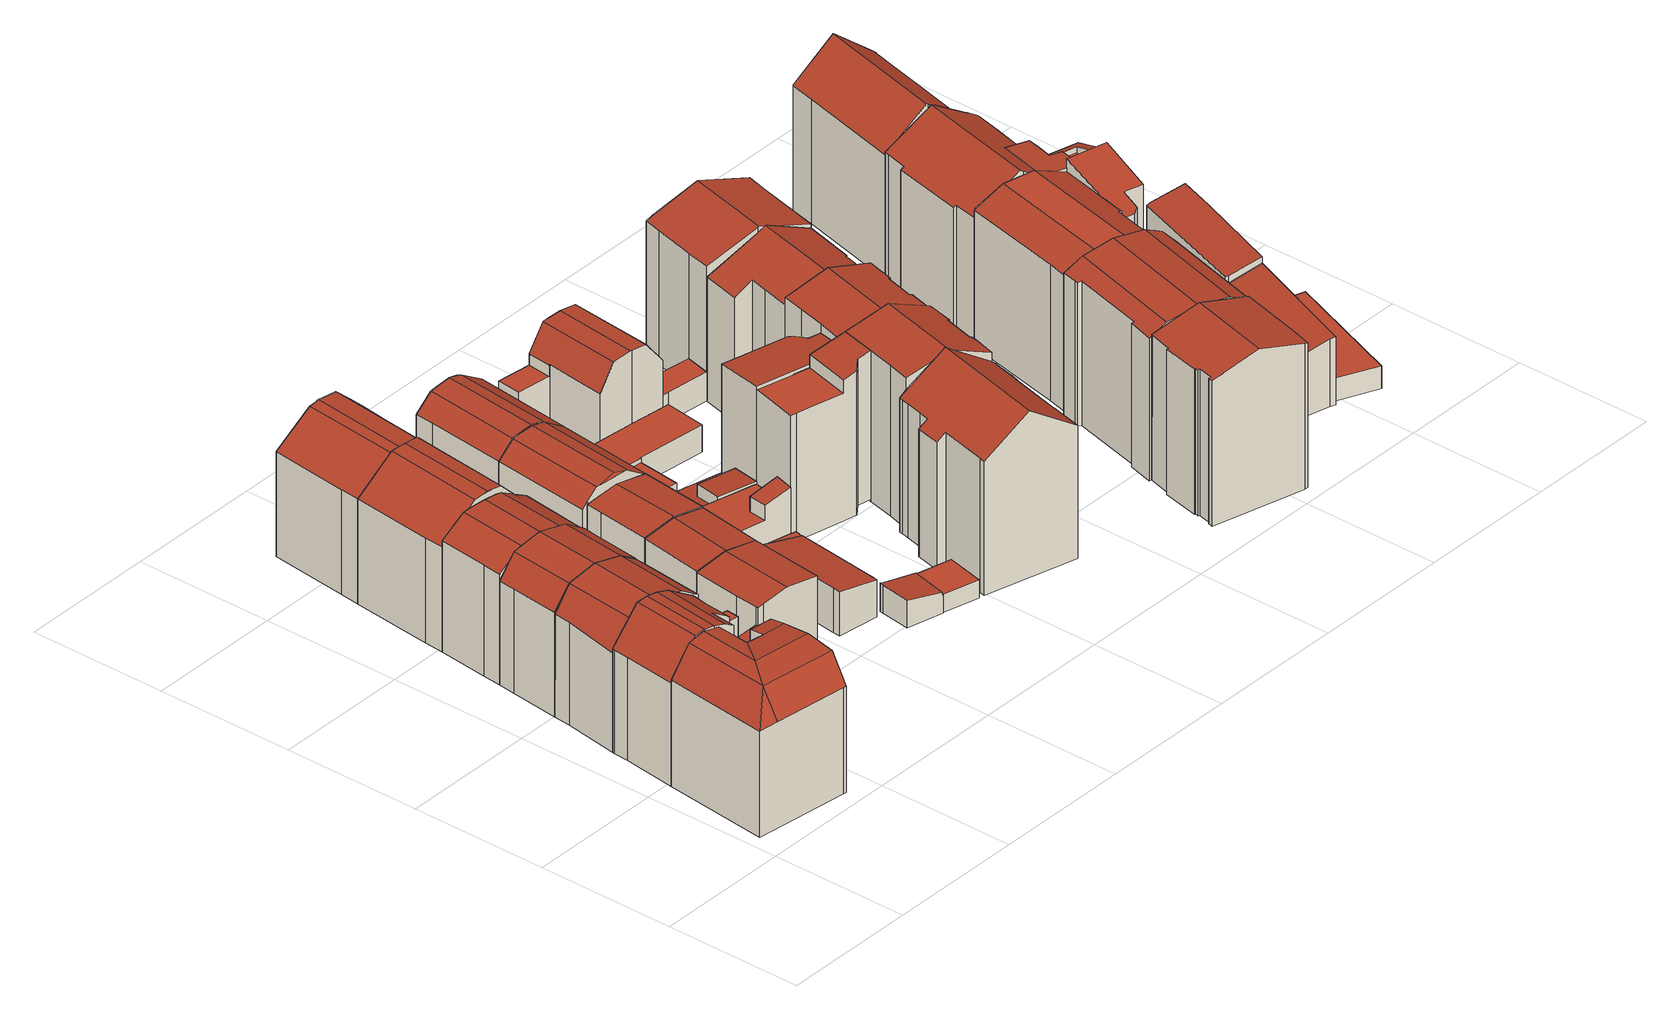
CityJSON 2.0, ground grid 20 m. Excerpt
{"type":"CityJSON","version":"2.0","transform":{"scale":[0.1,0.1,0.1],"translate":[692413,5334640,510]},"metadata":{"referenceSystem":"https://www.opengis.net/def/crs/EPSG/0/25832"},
"CityObjects":{
"building1":{"type":"Building","attributes":{"Gemeindeschluessel":"09162000","HoeheDach":"531.510","HoeheGrund":"511.631","Methode":"2000","NiedrigsteTraufeDesGebaeudes":"526.950","Geometrietyp2DReferenz":"3000","function":"31001_9998","roofType":"3100","measuredHeight":19.88,"storeysAboveGround":4},"geometry":[{"type":"MultiSurface","lod":"2","boundaries":[[[0,1,2,3,4]],[[5,6,7]],[[8,9,10,4]],[[11,12,13,14]],[[15,16,2,1]],[[17,13,12,18,6]],[[19,5,20,21,22,23]],[[24,19,8,25]],[[10,26,0,4]],[[8,3,2,16,25]],[[8,19,23,9]],[[27,28,21,20,29]],[[15,14,13,17,24,25,16]],[[15,1,0,26,30,28,27,31,11,14]],[[7,32,33,29,20,5]],[[30,26,10,9,23,22]],[[11,31,33,32,18,12]],[[24,17,6,5,19]],[[30,22,21,28]],[[7,6,18,32]],[[3,8,4]],[[27,29,33,31]]],"semantics":{"surfaces":[{"type":"WallSurface"},{"type":"RoofSurface"},{"type":"GroundSurface"}],"values":[0,0,1,0,0,1,1,1,0,1,1,0,0,2,1,0,0,1,0,0,1,0]}}]},
"building2":{"type":"Building","attributes":{"Gemeindeschluessel":"09162000","HoeheDach":"531.722","HoeheGrund":"511.606","Methode":"2000","NiedrigsteTraufeDesGebaeudes":"526.567","Geometrietyp2DReferenz":"3000","function":"31001_1000","roofType":"2100","measuredHeight":20.12,"storeysAboveGround":4},"geometry":[{"type":"MultiSurface","lod":"2","boundaries":[[[34,35,36,37]],[[28,27,38,39,40]],[[41,42,43,44]],[[45,46,47,48]],[[26,30,49,50,51]],[[52,53,54,55]],[[56,48,47,37,36,57]],[[45,44,43,35,34,46]],[[58,59,60,61]],[[50,62,54,53,63,51]],[[38,60,59,57,36,35,43,42,64,65,66,39]],[[67,65,64,68]],[[67,55,54,62,69,70,66,65]],[[56,57,59,58]],[[40,70,69,71]],[[30,28,40,71,49]],[[56,58,61,27,28,30,26,72,52,55,67,68,41,44,45,48]],[[61,60,38,27]],[[47,46,34,37]],[[26,51,63,72]],[[68,64,42,41]],[[72,63,53,52]],[[49,71,69,62,50]],[[39,66,70,40]]],"semantics":{"surfaces":[{"type":"WallSurface"},{"type":"RoofSurface"},{"type":"GroundSurface"}],"values":[0,0,0,0,0,0,0,0,0,1,1,0,0,0,1,0,2,0,1,0,0,0,1,1]}}]},
"building3":{"type":"Building","attributes":{"Gemeindeschluessel":"09162000","HoeheDach":"530.660","HoeheGrund":"511.544","Methode":"2000","NiedrigsteTraufeDesGebaeudes":"525.935","Geometrietyp2DReferenz":"3000","function":"31001_1000","roofType":"3100","measuredHeight":19.12,"storeysAboveGround":4},"geometry":[{"type":"MultiSurface","lod":"2","boundaries":[[[73,74,75,76]],[[77,78,79,80,81,82,83]],[[84,85,86,87,88,89,90]],[[91,92,86,85]],[[77,91,85,84,73,76,78]],[[81,88,87,82]],[[76,75,79,78]],[[77,83,92,91]],[[79,75,74,90,89,80]],[[80,89,88,81]],[[84,90,74,73]],[[82,87,86,92,83]]],"semantics":{"surfaces":[{"type":"WallSurface"},{"type":"GroundSurface"},{"type":"RoofSurface"}],"values":[0,0,0,0,1,2,0,0,2,2,0,2]}}]},
"building4":{"type":"Building","attributes":{"Gemeindeschluessel":"09162000","HoeheDach":"514.720","HoeheGrund":"511.696","Methode":"2000","NiedrigsteTraufeDesGebaeudes":"514.720","Geometrietyp2DReferenz":"3000","function":"31001_2000","roofType":"1000","measuredHeight":3.02,"storeysAboveGround":1},"geometry":[{"type":"MultiSurface","lod":"2","boundaries":[[[93,94,95,96,97]],[[95,98,99,96]],[[100,99,98,101,102]],[[94,101,98,95]],[[96,99,100,97]],[[93,102,101,94]],[[97,100,102,93]]],"semantics":{"surfaces":[{"type":"GroundSurface"},{"type":"WallSurface"},{"type":"RoofSurface"}],"values":[0,1,2,1,1,1,1]}}]},
"building5":{"type":"Building","attributes":{"Gemeindeschluessel":"09162000","HoeheDach":"530.660","HoeheGrund":"511.463","Methode":"2000","NiedrigsteTraufeDesGebaeudes":"526.559","Geometrietyp2DReferenz":"3000","function":"31001_1000","roofType":"3100","measuredHeight":19.2,"storeysAboveGround":4},"geometry":[{"type":"MultiSurface","lod":"2","boundaries":[[[85,103,104,105,106,84]],[[107,108,109,88]],[[110,111,112,108,107]],[[88,109,113,87]],[[87,113,114,115,116]],[[85,116,115,103]],[[105,104,114,113,109,108,112]],[[85,84,110,107,88,87,116]],[[106,111,110,84]],[[105,112,111,106]],[[103,115,114,104]]],"semantics":{"surfaces":[{"type":"GroundSurface"},{"type":"RoofSurface"},{"type":"WallSurface"}],"values":[0,1,1,1,1,2,2,2,2,2,2]}}]},
"building6":{"type":"Building","attributes":{"Gemeindeschluessel":"09162000","HoeheDach":"530.420","HoeheGrund":"511.470","Methode":"2000","NiedrigsteTraufeDesGebaeudes":"527.593","Geometrietyp2DReferenz":"3000","function":"31001_1000","roofType":"3400","measuredHeight":18.95,"storeysAboveGround":4},"geometry":[{"type":"MultiSurface","lod":"2","boundaries":[[[117,118,119,120]],[[121,122,123,124,125,126]],[[126,125,119,118,127]],[[128,129,130,105]],[[131,122,121]],[[123,132,124]],[[133,134,135,136,105,130,137,131,121,126,127,104]],[[138,139,129,128]],[[104,127,118,117]],[[125,124,132,140,139,138,141,142,143,144,120,119]],[[131,137,140,132,123,122]],[[130,129,139,140,137]],[[128,105,136,135,134,133,104,117,120,144,143,142,141,138]]],"semantics":{"surfaces":[{"type":"WallSurface"},{"type":"RoofSurface"},{"type":"GroundSurface"}],"values":[0,1,1,0,1,1,0,0,0,0,1,1,2]}}]},
"building7":{"type":"Building","attributes":{"Gemeindeschluessel":"09162000","HoeheDach":"515.400","HoeheGrund":"511.669","Methode":"2000","NiedrigsteTraufeDesGebaeudes":"514.602","Geometrietyp2DReferenz":"3000","function":"31001_2000","roofType":"2100","measuredHeight":3.73},"geometry":[{"type":"MultiSurface","lod":"2","boundaries":[[[145,146,147,148]],[[148,147,149,150]],[[151,152,153,154]],[[150,149,155,156]],[[154,153,146,145]],[[156,155,152,151]],[[150,156,151,154,145,148]],[[147,146,153,152,155,149]]],"semantics":{"surfaces":[{"type":"WallSurface"},{"type":"GroundSurface"},{"type":"RoofSurface"}],"values":[0,0,0,0,0,0,1,2]}}]},
"building8":{"type":"Building","attributes":{"Gemeindeschluessel":"09162000","HoeheDach":"518.772","HoeheGrund":"511.669","Methode":"1000","NiedrigsteTraufeDesGebaeudes":"517.976","Geometrietyp2DReferenz":"3000","function":"31001_1000","roofType":"1000","measuredHeight":7.1,"storeysAboveGround":2},"geometry":[{"type":"MultiSurface","lod":"2","boundaries":[[[157,158,159,160,161,162,163,164]],[[165,158,157,166]],[[167,148,145,154,168,169,165,166]],[[154,161,160,168]],[[148,163,162,145]],[[167,164,163,148]],[[145,162,161,154]],[[166,157,164,167]],[[168,160,159,169]],[[169,159,158,165]]],"semantics":{"surfaces":[{"type":"RoofSurface"},{"type":"WallSurface"},{"type":"GroundSurface"}],"values":[0,1,2,1,1,1,1,1,1,1]}}]},
"building9":{"type":"Building","attributes":{"Gemeindeschluessel":"09162000","HoeheDach":"531.320","HoeheGrund":"511.500","Methode":"2000","NiedrigsteTraufeDesGebaeudes":"526.681","Geometrietyp2DReferenz":"3000","function":"31001_9998","roofType":"3400","measuredHeight":19.82,"storeysAboveGround":4},"geometry":[{"type":"MultiSurface","lod":"2","boundaries":[[[170,171,172,173,174,175]],[[120,176,177,178]],[[179,180,181,138]],[[181,180,182,172,171]],[[178,177,183,184]],[[185,186,183,177,176]],[[187,188,189,141,138,181,171,170,190,185,176,120]],[[186,191,173,172,182,192,193,194,195,196,184,183]],[[179,138,141,189,188,187,120,178,184,196,195,194,193,192]],[[190,175,174,191,186,185]],[[174,173,191]],[[192,182,180,179]],[[170,175,190]]],"semantics":{"surfaces":[{"type":"RoofSurface"},{"type":"WallSurface"},{"type":"GroundSurface"}],"values":[0,1,1,0,1,0,1,1,2,0,0,1,0]}}]},
"building10":{"type":"Building","attributes":{"Gemeindeschluessel":"09162000","HoeheDach":"515.299","HoeheGrund":"511.673","Methode":"1000","NiedrigsteTraufeDesGebaeudes":"514.616","Geometrietyp2DReferenz":"3000","function":"31001_2000","roofType":"2100","measuredHeight":3.63},"geometry":[{"type":"MultiSurface","lod":"2","boundaries":[[[197,198,199,168]],[[154,151,200,197,168]],[[200,201,198,197]],[[199,198,201,152,153]],[[168,199,153,154]],[[154,153,152,151]],[[151,152,201,200]]],"semantics":{"surfaces":[{"type":"WallSurface"},{"type":"GroundSurface"},{"type":"RoofSurface"}],"values":[0,1,0,2,0,0,0]}}]},
"building11":{"type":"Building","attributes":{"Gemeindeschluessel":"09162000","HoeheDach":"517.192","HoeheGrund":"511.580","Methode":"2000","NiedrigsteTraufeDesGebaeudes":"514.518","Geometrietyp2DReferenz":"3000","function":"31001_2000","roofType":"3100","measuredHeight":5.61},"geometry":[{"type":"MultiSurface","lod":"2","boundaries":[[[202,203,204,205]],[[206,207,208,209,210,211]],[[205,204,212,213]],[[214,208,207,215]],[[211,210,216,212,204,203]],[[217,209,208,214]],[[210,209,217,218,219,216]],[[220,221,202,205,213,219,218,217,214,215]],[[221,220,206,211,203,202]],[[215,207,206,220]],[[213,212,216,219]]],"semantics":{"surfaces":[{"type":"WallSurface"},{"type":"RoofSurface"},{"type":"GroundSurface"}],"values":[0,1,0,0,1,0,0,2,0,0,0]}}]},
"building12":{"type":"Building","attributes":{"Gemeindeschluessel":"09162000","HoeheDach":"530.920","HoeheGrund":"511.540","Methode":"2000","NiedrigsteTraufeDesGebaeudes":"526.707","Geometrietyp2DReferenz":"3000","function":"31001_1000","roofType":"3400","measuredHeight":19.38,"storeysAboveGround":4},"geometry":[{"type":"MultiSurface","lod":"2","boundaries":[[[222,223,224,225,226,227]],[[228,229,192,193,230,196,184,231,226,225,224,232,233,234,235]],[[236,237,238,234,233,232,224,223]],[[239,240,241,242,238,237,243]],[[228,241,240,229]],[[244,236,223,222,245]],[[234,238,242,235]],[[235,242,241,228]],[[229,240,239,192]],[[243,237,236,244]],[[184,183,246,231]],[[245,222,227,246,183]],[[231,246,227,226]],[[196,230,193,192,239,243,244,245,183,184]]],"semantics":{"surfaces":[{"type":"WallSurface"},{"type":"GroundSurface"},{"type":"RoofSurface"}],"values":[0,1,0,2,0,2,0,0,0,2,0,2,0,0]}}]},
"building13":{"type":"Building","attributes":{"Gemeindeschluessel":"09162000","HoeheDach":"522.215","HoeheGrund":"511.681","Methode":"1000","NiedrigsteTraufeDesGebaeudes":"521.391","Geometrietyp2DReferenz":"3000","function":"31001_1000","roofType":"3100","measuredHeight":10.53,"storeysAboveGround":3},"geometry":[{"type":"MultiSurface","lod":"2","boundaries":[[[247,248,249,250]],[[251,250,249,252,253,254,255]],[[256,247,250,251,165]],[[257,252,249,248,258]],[[168,254,253,197]],[[197,253,252,257]],[[165,251,255,169]],[[169,255,254,168]],[[257,258,256,165,169,168,197]],[[258,248,247,256]]],"semantics":{"surfaces":[{"type":"RoofSurface"},{"type":"WallSurface"},{"type":"GroundSurface"}],"values":[0,0,1,1,1,1,1,1,2,1]}}]},
"building14":{"type":"Building","attributes":{"Gemeindeschluessel":"09162000","HoeheDach":"514.784","HoeheGrund":"511.570","Methode":"1000","NiedrigsteTraufeDesGebaeudes":"514.784","Geometrietyp2DReferenz":"3000","function":"31001_2000","roofType":"1000","measuredHeight":3.21},"geometry":[{"type":"MultiSurface","lod":"2","boundaries":[[[259,260,261,262]],[[263,264,265,266]],[[267,268,260,259]],[[269,270,268,267]],[[260,268,270,265,264,271,261]],[[272,271,264,263]],[[262,272,263,266,269,267,259]],[[262,261,271,272]],[[266,265,270,269]]],"semantics":{"surfaces":[{"type":"WallSurface"},{"type":"RoofSurface"},{"type":"GroundSurface"}],"values":[0,0,0,0,1,0,2,0,0]}}]},
"building15":{"type":"Building","attributes":{"Gemeindeschluessel":"09162000","HoeheDach":"522.330","HoeheGrund":"511.660","Methode":"2000","NiedrigsteTraufeDesGebaeudes":"521.432","Geometrietyp2DReferenz":"3000","function":"31001_1000","roofType":"3100","measuredHeight":10.67,"storeysAboveGround":3},"geometry":[{"type":"MultiSurface","lod":"2","boundaries":[[[273,274,248,258]],[[275,276,277,274,273]],[[258,248,278,279,257]],[[278,277,276,279]],[[248,274,277,278]],[[257,279,276,275]],[[275,273,258,257]]],"semantics":{"surfaces":[{"type":"WallSurface"},{"type":"RoofSurface"},{"type":"GroundSurface"}],"values":[0,0,0,1,1,0,2]}}]},
"building16":{"type":"Building","attributes":{"Gemeindeschluessel":"09162000","HoeheDach":"522.350","HoeheGrund":"511.320","Methode":"1000","NiedrigsteTraufeDesGebaeudes":"521.562","Geometrietyp2DReferenz":"3000","function":"31001_1000","roofType":"3100","measuredHeight":11.03,"storeysAboveGround":3},"geometry":[{"type":"MultiSurface","lod":"2","boundaries":[[[280,281,282,283]],[[284,285,286,287]],[[286,285,288,289]],[[287,290,291,280,283,292,284]],[[290,287,286,289,293,291]],[[289,288,282,281,293]],[[288,285,284,292,283,282]],[[291,293,281,280]]],"semantics":{"surfaces":[{"type":"WallSurface"},{"type":"RoofSurface"},{"type":"GroundSurface"}],"values":[0,0,1,2,0,1,0,0]}}]},
"building17":{"type":"Building","attributes":{"Gemeindeschluessel":"09162000","HoeheDach":"518.448","HoeheGrund":"512.030","Methode":"1000","NiedrigsteTraufeDesGebaeudes":"517.333","Geometrietyp2DReferenz":"3000","function":"31001_2000","roofType":"2100","measuredHeight":6.42},"geometry":[{"type":"MultiSurface","lod":"2","boundaries":[[[294,295,296,297]],[[298,299,300,301]],[[302,303,304,305]],[[306,303,302,294,297,299,298]],[[294,302,305,295]],[[297,296,300,299]],[[304,307,301,300,296,295,305]],[[306,307,304,303]],[[306,298,301,307]]],"semantics":{"surfaces":[{"type":"WallSurface"},{"type":"GroundSurface"},{"type":"RoofSurface"}],"values":[0,0,0,1,0,0,2,0,0]}}]},
"building18":{"type":"Building","attributes":{"Gemeindeschluessel":"09162000","HoeheDach":"524.050","HoeheGrund":"510.989","Methode":"2000","NiedrigsteTraufeDesGebaeudes":"521.213","Geometrietyp2DReferenz":"3000","function":"31001_9998","roofType":"3400","measuredHeight":13.06,"storeysAboveGround":3},"geometry":[{"type":"MultiSurface","lod":"2","boundaries":[[[308,309,310,311,312,313,314,315,316,317,318,319]],[[320,321,322]],[[323,324,325,326,327,328,329,330,318,317,316,315,314,313]],[[331,310,309]],[[323,332,333,324]],[[320,334,311,310,331,321]],[[333,332,312,311,334]],[[329,335,336,330]],[[330,336,319,318]],[[322,321,331,309,308,337]],[[328,327,326,325,324,333,334,320,322,337,335,329]],[[313,312,332,323]],[[335,337,308,319,336]]],"semantics":{"surfaces":[{"type":"WallSurface"},{"type":"RoofSurface"},{"type":"GroundSurface"}],"values":[0,1,2,1,0,1,1,0,0,1,0,0,1]}}]},
"building19":{"type":"Building","attributes":{"Gemeindeschluessel":"09162000","HoeheDach":"516.197","HoeheGrund":"512.139","Methode":"2000","NiedrigsteTraufeDesGebaeudes":"514.688","Geometrietyp2DReferenz":"3000","function":"31001_2000","roofType":"1000","measuredHeight":4.06},"geometry":[{"type":"MultiSurface","lod":"2","boundaries":[[[338,339,340,341]],[[342,343,344,345,346,347]],[[348,344,343,340,339,349]],[[341,340,343,342]],[[345,344,348,350]],[[351,352,353,354]],[[355,356,350,348,349,357]],[[357,349,339,338]],[[358,359,360,361]],[[356,360,359,353,352,346,345,350]],[[361,360,356,355]],[[354,353,359,358]],[[347,346,352,351]],[[342,347,351,354,358,361,355,357,338,341]]],"semantics":{"surfaces":[{"type":"WallSurface"},{"type":"RoofSurface"},{"type":"GroundSurface"}],"values":[0,0,1,0,0,0,0,0,0,1,0,0,0,2]}}]},
"building20":{"type":"Building","attributes":{"Gemeindeschluessel":"09162000","HoeheDach":"513.770","HoeheGrund":"512.436","Methode":"2000","NiedrigsteTraufeDesGebaeudes":"513.770","Geometrietyp2DReferenz":"3000","function":"31001_2000","roofType":"1000","measuredHeight":1.33},"geometry":[{"type":"MultiSurface","lod":"2","boundaries":[[[362,363,364,365]],[[366,367,363,362]],[[368,369,367,366]],[[363,367,369,370,364]],[[365,371,368,366,362]],[[365,364,370,371]],[[371,370,369,368]]],"semantics":{"surfaces":[{"type":"WallSurface"},{"type":"RoofSurface"},{"type":"GroundSurface"}],"values":[0,0,0,1,2,0,0]}}]},
"building21":{"type":"Building","attributes":{"Gemeindeschluessel":"09162000","HoeheDach":"520.571","HoeheGrund":"511.911","Methode":"2000","NiedrigsteTraufeDesGebaeudes":"517.180","Geometrietyp2DReferenz":"3000","function":"31001_2000","roofType":"1000","measuredHeight":8.66},"geometry":[{"type":"MultiSurface","lod":"2","boundaries":[[[372,373,374,375]],[[376,377,373,372]],[[378,376,372,375,379,380,381,382,383,384,385]],[[386,387,388,389,390,391,392,393,394,395,396]],[[392,384,383,393]],[[388,387,386,396,380,379,375,374,397]],[[397,374,373,377]],[[390,389,388,397,377,376,378,385,391]],[[385,384,392,391]],[[382,381,380,396,395,394,393,383]]],"semantics":{"surfaces":[{"type":"WallSurface"},{"type":"RoofSurface"},{"type":"GroundSurface"}],"values":[0,0,1,2,0,0,1,0,0,0]}}]},
"building22":{"type":"Building","attributes":{"Gemeindeschluessel":"09162000","HoeheDach":"524.050","HoeheGrund":"510.402","Methode":"2000","NiedrigsteTraufeDesGebaeudes":"521.213","Geometrietyp2DReferenz":"3000","function":"31001_1000","roofType":"3400","measuredHeight":13.65,"storeysAboveGround":3},"geometry":[{"type":"MultiSurface","lod":"2","boundaries":[[[398,399,400,401]],[[402,311,403,400,404,405]],[[403,406,407,408,401,400]],[[409,410,411,412]],[[413,414,399,398,415,416,417,418]],[[404,400,399,414]],[[419,319,420,421]],[[312,411,410,406,403,311]],[[421,420,418,417]],[[407,406,410,409]],[[422,423,424,425,426,312,311,402,427,308,319,419]],[[409,412,426,425,424,423,422,419,421,417,416,415,398,401,408,407]],[[308,413,418,420,319]],[[427,405,404,414,413,308]],[[412,411,312,426]],[[402,405,427]]],"semantics":{"surfaces":[{"type":"WallSurface"},{"type":"RoofSurface"},{"type":"GroundSurface"}],"values":[0,1,0,0,0,1,0,1,0,0,0,2,1,1,0,1]}}]},
"building23":{"type":"Building","attributes":{"Gemeindeschluessel":"09162000","HoeheDach":"517.599","HoeheGrund":"511.721","Methode":"2000","NiedrigsteTraufeDesGebaeudes":"515.115","Geometrietyp2DReferenz":"3000","function":"31001_2000","roofType":"1000","measuredHeight":5.88},"geometry":[{"type":"MultiSurface","lod":"2","boundaries":[[[428,429,430,431,432,433]],[[432,431,434,435]],[[435,434,436,437]],[[438,439,440,433,432,435,437]],[[438,441,442,439]],[[429,441,438,437,436,430]],[[443,440,439,442]],[[428,433,440,443]],[[430,436,434,431]],[[429,428,443,442,441]]],"semantics":{"surfaces":[{"type":"WallSurface"},{"type":"RoofSurface"},{"type":"GroundSurface"}],"values":[0,0,0,1,0,0,0,0,1,2]}}]},
"building24":{"type":"Building","attributes":{"Gemeindeschluessel":"09162000","HoeheDach":"514.810","HoeheGrund":"510.264","Methode":"2000","NiedrigsteTraufeDesGebaeudes":"514.810","Geometrietyp2DReferenz":"3000","function":"31001_2000","roofType":"1000","measuredHeight":4.55},"geometry":[{"type":"MultiSurface","lod":"2","boundaries":[[[444,445,446,447]],[[448,449,450,444,447]],[[449,451,452,450]],[[447,446,453,448]],[[446,445,452,451,453]],[[448,453,451,449]],[[450,452,445,444]]],"semantics":{"surfaces":[{"type":"WallSurface"},{"type":"GroundSurface"},{"type":"RoofSurface"}],"values":[0,1,0,0,2,0,0]}}]},
"building25":{"type":"Building","attributes":{"Gemeindeschluessel":"09162000","HoeheDach":"512.850","HoeheGrund":"511.630","Methode":"2000","NiedrigsteTraufeDesGebaeudes":"512.850","Geometrietyp2DReferenz":"3000","function":"31001_2000","roofType":"1000","measuredHeight":1.22},"geometry":[{"type":"MultiSurface","lod":"2","boundaries":[[[454,455,456,457]],[[455,458,459,456]],[[458,460,461,459]],[[460,462,463,461]],[[462,454,457,463]],[[454,462,460,458,455]],[[456,459,461,463,457]]],"semantics":{"surfaces":[{"type":"WallSurface"},{"type":"RoofSurface"},{"type":"GroundSurface"}],"values":[0,0,0,0,0,1,2]}}]},
"building26":{"type":"Building","attributes":{"Gemeindeschluessel":"09162000","HoeheDach":"534.019","HoeheGrund":"512.450","Methode":"2000","NiedrigsteTraufeDesGebaeudes":"530.930","Geometrietyp2DReferenz":"3000","function":"31001_9998","roofType":"1000","measuredHeight":21.57,"storeysAboveGround":5},"geometry":[{"type":"MultiSurface","lod":"2","boundaries":[[[366,464,465,368]],[[465,466,467,368]],[[468,469,470,471,472,473,474,464,366]],[[475,476,471,470]],[[473,472,477,478]],[[478,477,479,480,481,467,466]],[[482,475,470,469,468,366,368,467,481,480]],[[480,479,483,482]],[[464,474,473,478,466,465]],[[471,476,483,479,477,472]],[[482,483,476,475]]],"semantics":{"surfaces":[{"type":"WallSurface"},{"type":"GroundSurface"},{"type":"RoofSurface"}],"values":[0,0,0,0,0,0,1,0,2,2,0]}}]},
"building27":{"type":"Building","attributes":{"Gemeindeschluessel":"09162000","HoeheDach":"514.429","HoeheGrund":"510.440","Methode":"2000","NiedrigsteTraufeDesGebaeudes":"513.709","Geometrietyp2DReferenz":"3000","function":"31001_2000","roofType":"1000","measuredHeight":3.99},"geometry":[{"type":"MultiSurface","lod":"2","boundaries":[[[484,485,486,487]],[[488,487,486,489,490,491,492]],[[490,489,493,494]],[[495,496,497,498,485,484,499]],[[499,484,487,488]],[[485,498,500,501,502,503,504,493,489,486]],[[505,504,503,506]],[[507,501,500,508]],[[506,503,502,509]],[[494,493,504,505]],[[495,499,488,492]],[[508,497,496,495,492,491,490,494,505,506,509,507]],[[508,500,498,497]],[[509,502,501,507]]],"semantics":{"surfaces":[{"type":"WallSurface"},{"type":"RoofSurface"},{"type":"GroundSurface"}],"values":[0,0,0,0,1,1,0,0,0,0,0,2,0,0]}}]},
"building28":{"type":"Building","attributes":{"Gemeindeschluessel":"09162000","HoeheDach":"536.190","HoeheGrund":"512.108","Methode":"2000","NiedrigsteTraufeDesGebaeudes":"530.593","Geometrietyp2DReferenz":"3000","function":"31001_1000","roofType":"3100","measuredHeight":24.08,"storeysAboveGround":5},"geometry":[{"type":"MultiSurface","lod":"2","boundaries":[[[510,511,512,513,514]],[[515,516,517,518]],[[519,520,521,522]],[[514,513,523,524]],[[525,526,527,528]],[[529,530,524,523]],[[531,518,517,532,533]],[[534,535,536,511,510,532,517,516,521,520,537,538,539,540]],[[513,512,541,542,543,544,545,546,547,519,522,515,518,531,548,549,550,525,528,551,529,523]],[[547,537,520,519]],[[512,511,536,541]],[[528,527,552,551]],[[541,536,535,542]],[[534,543,542,535]],[[551,552,530,529]],[[550,553,526,525]],[[548,554,555,549]],[[539,545,544,540]],[[549,555,553,550]],[[522,521,516,515]],[[546,538,537,547]],[[543,534,540,544]],[[545,539,538,546]],[[531,533,554,548]],[[514,524,530,552,527,526,553,555,554,533,532,510]]],"semantics":{"surfaces":[{"type":"WallSurface"},{"type":"RoofSurface"},{"type":"GroundSurface"}],"values":[0,0,0,0,0,0,0,1,2,0,0,0,0,0,0,0,0,0,0,0,0,0,0,0,1]}}]},
"building29":{"type":"Building","attributes":{"Gemeindeschluessel":"09162000","HoeheDach":"531.445","HoeheGrund":"512.240","Methode":"2000","NiedrigsteTraufeDesGebaeudes":"530.785","Geometrietyp2DReferenz":"3000","function":"31001_9998","roofType":"1000","measuredHeight":19.2,"storeysAboveGround":5},"geometry":[{"type":"MultiSurface","lod":"2","boundaries":[[[556,557,558,559]],[[560,561,562,563]],[[557,564,565,562,561,566,558]],[[563,562,565,567]],[[559,568,560,563,567,569,556]],[[569,564,557,556]],[[559,558,566,568]],[[568,566,561,560]],[[567,565,564,569]]],"semantics":{"surfaces":[{"type":"WallSurface"},{"type":"RoofSurface"},{"type":"GroundSurface"}],"values":[0,0,1,0,2,0,0,0,0]}}]},
"building30":{"type":"Building","attributes":{"Gemeindeschluessel":"09162000","HoeheDach":"525.050","HoeheGrund":"510.333","Methode":"2000","NiedrigsteTraufeDesGebaeudes":"519.560","Geometrietyp2DReferenz":"3000","function":"31001_9998","roofType":"3400","measuredHeight":14.72,"storeysAboveGround":2},"geometry":[{"type":"MultiSurface","lod":"2","boundaries":[[[570,571,572,573,574]],[[575,576,577,578]],[[579,580,581,582]],[[583,584,573,585]],[[586,577,576,572,571]],[[578,577,586,587]],[[588,587,586,571,570,589]],[[582,581,590,591]],[[574,573,584,592,593]],[[593,592,594,595,596,597]],[[592,584,583,598,591,590,594]],[[572,576,575,599,585,573]],[[600,597,596,601]],[[602,590,581,580]],[[602,595,594,590]],[[603,604,589,570,574,593,597,600]],[[605,601,596,595,602,580,579]],[[578,587,588,589,604,603,600,601,605,579,582,591,598,583,585,599,575]]],"semantics":{"surfaces":[{"type":"RoofSurface"},{"type":"WallSurface"},{"type":"GroundSurface"}],"values":[0,1,1,1,0,1,1,1,0,0,1,1,1,0,1,1,1,2]}}]},
"building31":{"type":"Building","attributes":{"Gemeindeschluessel":"09162000","HoeheDach":"535.528","HoeheGrund":"512.122","Methode":"2000","NiedrigsteTraufeDesGebaeudes":"532.732","Geometrietyp2DReferenz":"3000","function":"31001_9998","roofType":"3100","measuredHeight":23.41,"storeysAboveGround":5},"geometry":[{"type":"MultiSurface","lod":"2","boundaries":[[[606,607,608,609,479,483,610,611]],[[612,613,614,615]],[[616,617,618,619]],[[620,612,615,621,616,619,622,548,531,518,515,623,624]],[[624,483,479,620]],[[619,618,625,622]],[[626,625,618,617,627,614,613,609,608]],[[548,626,608,607,531]],[[615,614,627,621]],[[515,611,610,623]],[[623,610,483,624]],[[620,479,609,613,612]],[[621,627,617,616]],[[518,606,611,515]],[[622,625,626,548]],[[531,607,606,518]]],"semantics":{"surfaces":[{"type":"RoofSurface"},{"type":"WallSurface"},{"type":"GroundSurface"}],"values":[0,1,1,2,1,1,0,1,1,1,1,1,1,1,1,1]}}]},
"building32":{"type":"Building","attributes":{"Gemeindeschluessel":"09162000","HoeheDach":"516.060","HoeheGrund":"511.880","Methode":"2000","NiedrigsteTraufeDesGebaeudes":"516.060","Geometrietyp2DReferenz":"3000","function":"31001_9998","roofType":"1000","measuredHeight":4.18,"storeysAboveGround":2},"geometry":[{"type":"MultiSurface","lod":"2","boundaries":[[[628,629,630,631]],[[632,633,634,635,636,637]],[[638,639,640,641,628,631]],[[641,640,637,636,635,642,629,628]],[[632,637,640,639]],[[633,632,639,638,631,630,643,634]],[[642,635,634,643,630,629]]],"semantics":{"surfaces":[{"type":"WallSurface"},{"type":"RoofSurface"},{"type":"GroundSurface"}],"values":[0,0,0,1,0,2,0]}}]},
"building33":{"type":"Building","attributes":{"Gemeindeschluessel":"09162000","HoeheDach":"534.130","HoeheGrund":"512.120","Methode":"2000","NiedrigsteTraufeDesGebaeudes":"532.255","Geometrietyp2DReferenz":"3000","function":"31001_9998","roofType":"3100","measuredHeight":22.01,"storeysAboveGround":5},"geometry":[{"type":"MultiSurface","lod":"2","boundaries":[[[644,645,646,647]],[[648,649,650,651]],[[652,653,654,612]],[[655,656,657,658]],[[659,660,661,662]],[[655,658,659,662,652,612,663,620,664,648,651,665,644,647]],[[647,646,656,655]],[[664,666,649,648]],[[667,645,644,665,651,650]],[[668,667,650,649,666,669]],[[620,669,666,664]],[[658,657,660,659]],[[654,653,661,660,657,656,646,645,667,668]],[[663,612,654,668,669,620]],[[662,661,653,652]]],"semantics":{"surfaces":[{"type":"WallSurface"},{"type":"GroundSurface"},{"type":"RoofSurface"}],"values":[0,0,0,0,0,1,0,0,0,2,0,0,2,0,0]}}]},
"building34":{"type":"Building","attributes":{"Gemeindeschluessel":"09162000","HoeheDach":"533.910","HoeheGrund":"511.910","Methode":"2000","NiedrigsteTraufeDesGebaeudes":"529.856","Geometrietyp2DReferenz":"3000","function":"31001_1000","roofType":"3100","measuredHeight":22,"storeysAboveGround":6},"geometry":[{"type":"MultiSurface","lod":"2","boundaries":[[[670,671,672,673]],[[674,675,676,677]],[[678,679,680,681,632,682]],[[683,674,677,684,685,686,687,688,689,690,632,681,680,691,670,673]],[[690,692,682,632]],[[693,694,695,696,697,698,679,678,682,692]],[[685,684,699,697,696,686]],[[673,672,700,683]],[[687,695,694,688]],[[699,676,675,700,672,671,698,697]],[[683,700,675,674]],[[677,676,699,684]],[[686,696,695,687]],[[698,671,670,691,680,679]],[[689,688,694,693,692,690]]],"semantics":{"surfaces":[{"type":"WallSurface"},{"type":"GroundSurface"},{"type":"RoofSurface"}],"values":[0,0,0,1,0,2,0,0,0,2,0,0,0,0,0]}}]},
"building35":{"type":"Building","attributes":{"Gemeindeschluessel":"09162000","HoeheDach":"535.019","HoeheGrund":"512.010","Methode":"1000","NiedrigsteTraufeDesGebaeudes":"532.980","Geometrietyp2DReferenz":"3000","function":"31001_1000","roofType":"3100","measuredHeight":23.01,"storeysAboveGround":5},"geometry":[{"type":"MultiSurface","lod":"2","boundaries":[[[701,702,703,704]],[[705,706,707,708]],[[709,710,711,707,706,712,703,702,713,714,715,716]],[[717,718,715,714,719]],[[720,716,715,718]],[[721,722,723,719,714,713]],[[724,723,722,725]],[[717,719,723,724]],[[709,726,727,710]],[[716,720,726,709]],[[701,704,728,705,708,729,727,726,720,718,717,724,725,730]],[[704,703,712,728]],[[708,707,711,729]],[[701,730,721,713,702]],[[729,711,710,727]],[[725,722,721,730]],[[728,712,706,705]]],"semantics":{"surfaces":[{"type":"WallSurface"},{"type":"RoofSurface"},{"type":"GroundSurface"}],"values":[0,0,1,0,0,1,0,0,0,0,2,0,0,0,0,0,0]}}]},
"building36":{"type":"Building","attributes":{"Gemeindeschluessel":"09162000","HoeheDach":"534.092","HoeheGrund":"511.910","Methode":"1000","NiedrigsteTraufeDesGebaeudes":"531.349","Geometrietyp2DReferenz":"3000","function":"31001_9998","roofType":"3100","measuredHeight":22.18,"storeysAboveGround":5},"geometry":[{"type":"MultiSurface","lod":"2","boundaries":[[[731,732,733,734,735,736]],[[680,737,738,632]],[[739,733,732,673]],[[634,740,741,742]],[[735,734,743,744,745,746]],[[742,741,747,748]],[[673,732,731,670]],[[748,747,746,745]],[[737,736,735,746,747,741,740,738]],[[632,738,740,634]],[[749,670,731,736,737,680]],[[743,734,733,739]],[[739,673,670,749,680,632,634,742,748,745,744,743]]],"semantics":{"surfaces":[{"type":"RoofSurface"},{"type":"WallSurface"},{"type":"GroundSurface"}],"values":[0,1,1,1,1,1,1,1,0,1,1,1,2]}}]},
"building37":{"type":"Building","attributes":{"Gemeindeschluessel":"09162000","HoeheDach":"534.680","HoeheGrund":"512.045","Methode":"2000","NiedrigsteTraufeDesGebaeudes":"532.654","Geometrietyp2DReferenz":"3000","function":"31001_1000","roofType":"3400","measuredHeight":22.64,"storeysAboveGround":5},"geometry":[{"type":"MultiSurface","lod":"2","boundaries":[[[750,751,752,753]],[[754,755,756,757]],[[758,759,760,761,762,717,718,754,757,763,750,753,764]],[[765,766,752,751,767,756,755,768,769,770,771]],[[772,773,770,769]],[[763,767,751,750]],[[761,774,775,762]],[[762,775,776,717]],[[765,758,764,766]],[[717,776,777,772,769,768,718]],[[777,778,773,772]],[[757,756,767,763]],[[718,768,755,754]],[[753,752,766,764]],[[760,779,774,761]],[[776,775,774,779,778,777]],[[771,759,758,765]],[[759,771,770,773,778,779,760]]],"semantics":{"surfaces":[{"type":"WallSurface"},{"type":"GroundSurface"},{"type":"RoofSurface"}],"values":[0,0,1,2,2,0,0,0,0,0,2,0,0,0,0,2,0,0]}}]},
"building38":{"type":"Building","attributes":{"Gemeindeschluessel":"09162000","HoeheDach":"533.950","HoeheGrund":"512.100","Methode":"2000","NiedrigsteTraufeDesGebaeudes":"530.686","Geometrietyp2DReferenz":"3000","function":"31001_1000","roofType":"3400","measuredHeight":21.85,"storeysAboveGround":5},"geometry":[{"type":"MultiSurface","lod":"2","boundaries":[[[780,781,782,783,784,785,786,787]],[[788,789,790,791,792,793,794,795,796,797,798,799,800,801,802,803,804,805,806,807,808,809,810]],[[788,783,782,789]],[[811,812,813,806,805,804,803,814]],[[793,815,816,794]],[[786,785,817]],[[786,818,787]],[[802,819,814,803]],[[810,784,783,788]],[[820,816,815,818,786,817,821,822]],[[823,824,822,821,825,813,812,811,826]],[[799,798,797,796,795,820,822,824,823,826,827,800]],[[794,816,820,795]],[[790,781,780,791]],[[792,791,780,787,818,815,793]],[[789,782,781,790]],[[801,828,819,802]],[[825,821,817,785,784,810,809,808,807,806,813]],[[800,827,828,801]],[[826,811,814,819,828,827]]],"semantics":{"surfaces":[{"type":"RoofSurface"},{"type":"GroundSurface"},{"type":"WallSurface"}],"values":[0,1,2,2,2,2,2,2,2,0,0,2,2,2,2,2,2,2,2,0]}}]},
"building39":{"type":"Building","attributes":{"Gemeindeschluessel":"09162000","HoeheDach":"522.151","HoeheGrund":"512.236","Methode":"2000","NiedrigsteTraufeDesGebaeudes":"517.853","Geometrietyp2DReferenz":"3000","function":"31001_1000","roofType":"2100","measuredHeight":9.91,"storeysAboveGround":2},"geometry":[{"type":"MultiSurface","lod":"2","boundaries":[[[829,830,831,832]],[[832,831,833,834]],[[835,836,837,838,839]],[[840,841,842,838,837,843]],[[844,843,837,836]],[[845,834,833,842,841]],[[835,839,830,829]],[[843,844,846,840]],[[845,846,844,836,835,829,832,834]],[[833,831,830,839,838,842]],[[840,846,845,841]]],"semantics":{"surfaces":[{"type":"WallSurface"},{"type":"RoofSurface"},{"type":"GroundSurface"}],"values":[0,0,0,1,0,0,0,0,2,1,0]}}]},
"building40":{"type":"Building","attributes":{"Gemeindeschluessel":"09162000","HoeheDach":"534.700","HoeheGrund":"511.934","Methode":"2000","NiedrigsteTraufeDesGebaeudes":"530.110","Geometrietyp2DReferenz":"3000","function":"31001_9998","roofType":"3100","measuredHeight":22.77,"storeysAboveGround":6},"geometry":[{"type":"MultiSurface","lod":"2","boundaries":[[[847,848,849,850,851,852]],[[853,849,848,854,855,856,857,858,859]],[[860,861,862,851,850]],[[863,864,865,866]],[[867,868,869,870]],[[867,871,872,873,868]],[[874,875,876]],[[877,847,852,878]],[[861,879,880,876,875,862]],[[881,882,883,884]],[[884,883,885,886]],[[886,885,864,863]],[[858,857,874,876,880,887,888,869,868,873,889]],[[889,873,872,890,865,864,885,883,882,891]],[[854,848,847,877]],[[892,888,887,893]],[[862,894,895,878,852,851]],[[866,865,890,896]],[[870,869,888,892]],[[860,850,849,853]],[[897,855,854,877,878,895]],[[893,887,880,879]],[[896,890,872,871]],[[898,881,884,886,863,866,896,871,867,870,892,893,879,861,860,853,859]],[[862,875,874,857,856,899,894]],[[895,894,899,897]],[[898,891,882,881]],[[898,859,858,889,891]],[[897,899,856,855]]],"semantics":{"surfaces":[{"type":"RoofSurface"},{"type":"WallSurface"},{"type":"GroundSurface"}],"values":[0,1,1,1,1,1,1,1,1,1,1,1,0,0,1,1,1,1,1,1,0,1,1,2,0,1,1,1,1]}}]},
"building41":{"type":"Building","attributes":{"Gemeindeschluessel":"09162000","HoeheDach":"516.140","HoeheGrund":"512.817","Methode":"2000","NiedrigsteTraufeDesGebaeudes":"516.140","Geometrietyp2DReferenz":"3000","function":"31001_1000","roofType":"1000","measuredHeight":3.32},"geometry":[{"type":"MultiSurface","lod":"2","boundaries":[[[900,901,902,903]],[[900,903,904,905]],[[906,905,904,907]],[[906,908,909,901,900,905]],[[909,908,906,907,910]],[[907,904,903,902,910]],[[901,909,910,902]]],"semantics":{"surfaces":[{"type":"WallSurface"},{"type":"GroundSurface"},{"type":"RoofSurface"}],"values":[0,0,0,1,0,2,0]}}]},
"building42":{"type":"Building","attributes":{"Gemeindeschluessel":"09162000","HoeheDach":"535.100","HoeheGrund":"511.934","Methode":"2000","NiedrigsteTraufeDesGebaeudes":"529.960","Geometrietyp2DReferenz":"3000","function":"31001_9998","roofType":"3100","measuredHeight":23.17,"storeysAboveGround":6},"geometry":[{"type":"MultiSurface","lod":"2","boundaries":[[[911,912,913,914,915,916]],[[917,918,919,920]],[[921,915,914,922]],[[923,913,912,924,925]],[[926,927,918,917]],[[928,929,930,931]],[[870,932,933,867]],[[892,934,932,870]],[[923,925,928,931,935,926,917,920,936,892,870,867,871,896,921,922]],[[871,937,911,916,896]],[[896,916,915,921]],[[925,924,929,928]],[[935,938,927,926]],[[937,933,932,934,939,919,918,927,938,930,929,924,912,911]],[[920,919,939,936]],[[922,914,913,923]],[[867,933,937,871]],[[936,939,934,892]],[[931,930,938,935]]],"semantics":{"surfaces":[{"type":"RoofSurface"},{"type":"WallSurface"},{"type":"GroundSurface"}],"values":[0,1,1,1,1,1,1,1,2,1,1,1,1,0,1,1,1,1,1]}}]},
"building43":{"type":"Building","attributes":{"Gemeindeschluessel":"09162000","HoeheDach":"523.111","HoeheGrund":"512.300","Methode":"1000","NiedrigsteTraufeDesGebaeudes":"522.230","Geometrietyp2DReferenz":"3000","function":"31001_1000","roofType":"1000","measuredHeight":10.81,"storeysAboveGround":3},"geometry":[{"type":"MultiSurface","lod":"2","boundaries":[[[940,941,942,943,944,945,946]],[[946,947,948,940]],[[940,948,949,941]],[[950,945,944,951]],[[952,942,941,949]],[[943,953,954,951,944]],[[953,943,942,952]],[[949,948,947,950,951,954,953,952]],[[947,946,945,950]]],"semantics":{"surfaces":[{"type":"RoofSurface"},{"type":"WallSurface"},{"type":"GroundSurface"}],"values":[0,1,1,1,1,1,1,2,1]}}]},
"building44":{"type":"Building","attributes":{"Gemeindeschluessel":"09162000","HoeheDach":"516.066","HoeheGrund":"511.997","Methode":"2000","NiedrigsteTraufeDesGebaeudes":"515.217","Geometrietyp2DReferenz":"3000","function":"31001_2000","roofType":"1000","measuredHeight":4.07},"geometry":[{"type":"MultiSurface","lod":"2","boundaries":[[[955,956,957,958]],[[959,956,955,960]],[[961,957,956,959]],[[958,962,960,955]],[[957,961,962,958]],[[959,960,962,961]]],"semantics":{"surfaces":[{"type":"GroundSurface"},{"type":"WallSurface"},{"type":"RoofSurface"}],"values":[0,1,1,1,1,2]}}]}
},
"vertices":[
[5,29,16],[142,12,16],[142,12,170],[34,25,170],[5,29,170],[97,126,210],[124,122,210],[124,122,169],[37,50,210],[52,179,210],[22,182,170],[156,142,16],[156,142,205],[161,142,205],[161,142,16],[147,11,16],[147,11,170],[158,118,210],[126,145,206],[67,88,215],[102,174,210],[94,175,212],[78,177,215],[77,177,215],[154,77,215],[150,36,210],[22,182,16],[126,171,16],[94,175,16],[126,171,175],[78,177,16],[122,145,16],[126,145,169],[122,145,175],
[162,226,174],[162,226,181],[160,206,181],[160,206,174],[126,171,201],[113,173,209],[94,175,215],[162,242,16],[162,242,182],[161,226,182],[161,226,16],[177,224,16],[177,224,174],[175,205,174],[175,205,16],[78,177,217],[63,178,215],[22,182,166],[33,281,16],[33,281,166],[34,284,166],[34,284,16],[158,206,16],[158,206,182],[158,205,16],[158,205,183],[130,209,201],[130,209,16],[74,279,215],[31,258,166],[165,266,183],[165,268,183],[125,273,209],[165,268,16],[165,266,16],[90,277,217],[106,275,215],[79,176,217],[31,258,16],
[182,342,15],[182,342,180],[174,267,180],[174,267,15],[34,284,15],[165,268,15],[165,268,186],[147,270,198],[104,275,207],[62,280,198],[34,284,159],[185,374,15],[49,388,15],[49,388,164],[73,385,198],[116,381,207],[158,376,198],[185,374,180],[46,363,15],[46,363,164],
[162,143,17],[202,171,17],[230,169,17],[229,168,17],[225,135,17],[230,169,47],[229,168,47],[225,135,47],[202,171,47],[162,143,47],
[56,458,15],[59,483,15],[199,468,15],[196,443,15],[159,376,198],[169,471,198],[126,476,207],[185,374,181],[196,443,178],[199,468,178],[83,480,198],[59,483,166],[56,458,166],[49,388,166],
[62,511,15],[62,511,176],[70,583,176],[70,583,15],[102,478,202],[129,476,204],[140,574,204],[116,578,202],[106,579,201],[95,479,201],[59,483,176],[202,496,15],[202,496,176],[199,468,176],[148,473,202],[160,573,202],[95,479,15],[102,478,15],[148,473,15],[157,472,15],[157,472,201],[211,568,15],[211,568,176],[168,572,201],[168,572,15],[160,573,15],[116,578,15],[106,579,15],
[221,267,17],[221,267,53],[221,263,54],[221,263,17],[212,264,54],[212,264,17],[251,295,17],[251,295,46],[248,264,53],[248,264,17],[216,298,46],[216,298,17],
[276,189,88],[283,255,88],[274,256,87],[275,261,87],[248,264,83],[221,267,80],[221,263,80],[214,195,80],[283,255,17],[276,189,17],[214,195,17],[275,261,17],[274,256,17],
[156,573,212],[168,572,210],[185,717,210],[181,718,211],[162,717,213],[146,575,213],[70,583,167],[72,610,167],[72,610,15],[214,597,15],[214,597,167],[211,568,167],[227,713,167],[85,728,167],[85,728,15],[125,577,210],[142,722,210],[125,577,15],[138,575,15],[156,573,15],[138,575,212],[145,722,211],[227,713,15],[185,717,15],[181,718,15],[145,722,15],[142,722,15],
[278,293,17],[278,293,46],[275,261,53],[251,296,17],[251,296,46],
[223,370,16],[223,370,54],[226,400,54],[226,400,16],[262,366,46],[266,395,45],[263,396,49],[264,405,49],[243,408,72],[239,368,72],[231,400,60],[231,400,16],[263,396,16],[266,395,16],[232,409,60],[264,405,16],[243,408,16],[232,409,16],[262,366,16],[239,368,16],
[157,864,207],[166,863,208],[166,863,15],[157,864,15],[101,870,15],[101,870,167],[238,810,15],[230,741,15],[156,720,15],[88,756,15],[172,863,15],[201,860,15],[223,857,15],[244,855,15],[172,863,209],[201,860,207],[223,857,187],[227,713,168],[230,741,167],[238,810,167],[244,855,167],[185,717,207],[156,720,209],[142,722,207],[88,756,167],
[373,246,114],[385,353,114],[335,358,122],[323,251,122],[283,255,116],[286,363,114],[278,293,114],[275,261,114],[274,256,114],[373,246,17],[286,363,17],[385,353,17],
[281,530,16],[281,530,48],[244,534,48],[244,534,16],[304,557,16],[304,557,48],[312,557,48],[312,557,16],[283,536,16],[283,536,48],[309,533,16],[309,533,48],[247,564,48],[247,564,16],
[398,447,17],[398,447,115],[301,457,17],[301,457,115],[349,452,123],[335,358,123],[286,363,115],
[309,533,13],[309,533,116],[312,557,116],[312,557,13],[409,546,13],[409,546,116],[398,447,116],[398,447,13],[360,551,124],[350,452,124],[350,452,13],[301,457,13],[360,551,13],[301,457,116],
[400,243,20],[400,243,84],[413,350,84],[413,350,20],[476,356,20],[415,371,20],[415,371,84],[476,356,73],[399,232,20],[459,224,20],[459,224,74],[399,232,84],[460,229,20],[460,229,74],
[344,701,134],[349,700,136],[393,695,135],[396,695,134],[429,692,112],[429,692,10],[396,695,10],[393,695,10],[349,700,10],[344,701,10],[320,703,10],[320,703,112],[377,550,135],[359,554,140],[333,554,135],[413,546,10],[409,546,10],[380,549,10],[377,550,10],[333,554,10],[328,555,10],[312,557,10],[304,557,10],[374,695,140],[413,546,112],[409,546,115],[380,549,134],[312,557,120],[304,557,112],[328,555,134],
[469,223,21],[469,223,62],[470,228,62],[470,228,21],[475,227,21],[475,227,61],[526,219,52],[526,219,47],[527,219,47],[527,219,21],[514,167,52],[463,180,61],[514,167,47],[528,223,21],[528,223,47],[582,210,47],[582,210,21],[516,167,21],[516,167,47],[463,180,21],[569,155,21],[569,155,47],[517,168,47],[517,168,21],
[515,388,24],[515,388,38],[426,407,38],[426,407,24],[519,401,24],[519,401,38],[511,403,24],[511,403,38],[428,422,38],[428,422,24],
[477,439,72],[477,439,94],[518,430,106],[518,430,72],[474,412,72],[474,412,94],[447,418,72],[524,454,72],[528,471,72],[526,472,72],[482,482,72],[436,493,72],[430,444,72],[428,422,72],[524,454,19],[518,430,19],[511,403,19],[474,412,19],[447,418,19],[428,422,19],[430,444,19],[436,493,19],[482,482,19],[526,472,19],[528,471,19],[511,403,105],
[388,840,4],[388,840,136],[403,838,137],[403,838,4],[388,696,137],[411,837,134],[390,839,140],[375,698,140],[445,834,112],[445,834,4],[411,837,4],[441,799,4],[441,799,112],[433,723,112],[433,723,4],[360,843,134],[370,842,136],[370,842,4],[360,843,4],[335,845,4],[335,845,112],[320,703,4],[332,817,112],[332,817,4],[344,701,4],[355,699,4],[388,696,4],[396,695,4],[429,692,4],[355,699,137],
[436,493,17],[528,471,17],[528,471,76],[472,485,76],[472,485,59],[436,493,59],[482,526,72],[482,526,54],[538,513,72],[538,513,54],[545,540,51],[444,563,51],[441,542,53],[545,540,17],[444,563,17],[441,542,17],
[460,708,3],[460,708,48],[458,689,48],[458,689,3],[429,692,3],[433,723,3],[461,720,3],[433,723,48],[461,720,48],[429,692,48],
[545,540,29],[444,563,29],[444,563,16],[545,540,16],[441,563,29],[441,563,16],[443,578,29],[443,578,16],[548,555,29],[548,555,16],
[519,401,209],[511,403,209],[528,471,209],[528,471,24],[541,396,24],[589,385,24],[609,381,24],[609,381,233],[589,385,228],[589,385,209],[541,396,209],[626,394,24],[626,394,236],[606,453,228],[606,453,209],[658,440,240],[658,440,24],[606,453,24],[646,390,24],[646,390,240],
[515,642,37],[515,642,43],[454,648,43],[454,648,37],[448,587,37],[458,689,44],[458,689,4],[454,648,4],[448,587,4],[460,708,44],[460,708,4],[508,580,4],[515,642,4],[515,643,4],[515,643,43],[508,580,37],[618,632,43],[625,691,44],[616,692,44],[565,698,44],[511,703,44],[511,703,4],[565,698,4],[625,691,4],[618,632,4],[616,692,4],
[643,137,262],[577,154,215],[577,154,21],[711,119,21],[711,119,214],[628,319,21],[628,319,223],[679,306,258],[679,306,21],[617,316,21],[617,316,215],[618,321,215],[618,321,21],[722,165,21],[722,165,214],[743,248,21],[743,248,214],[740,238,214],[740,238,21],[721,165,21],[721,165,215],[686,304,21],[684,305,262],[686,304,260],[583,233,206],[596,230,215],[579,162,215],[615,306,215],[609,282,215],[605,266,215],[592,269,206],[579,162,21],[596,230,21],[583,233,21],[592,269,21],[605,266,21],[609,282,21],[615,306,21],[752,288,21],[751,281,21],[749,274,21],[739,239,21],[739,239,215],[749,274,214],[752,288,214],[751,281,214],
[658,440,22],[658,440,214],[528,471,214],[528,471,22],[643,517,22],[643,517,208],[648,511,208],[648,511,22],[671,490,210],[653,494,210],[545,540,208],[653,494,22],[545,540,22],[671,490,22],
[565,698,150],[588,695,148],[600,817,148],[576,820,150],[563,698,150],[629,814,3],[629,814,112],[620,730,113],[620,730,3],[469,796,3],[469,796,96],[473,831,96],[473,831,3],[557,822,3],[557,822,149],[576,820,3],[616,692,112],[616,692,3],[588,695,3],[565,698,3],[523,825,96],[523,825,3],[547,823,148],[534,701,148],[523,825,112],[519,790,112],[520,790,113],[511,703,112],[547,823,3],[600,817,3],[511,703,3],[520,790,3],[519,790,96],[534,701,3],[563,698,3],[519,790,3],
[679,306,252],[686,304,254],[691,303,255],[721,425,255],[637,351,240],[628,319,240],[782,410,21],[782,410,227],[773,372,227],[773,372,21],[758,329,21],[758,329,229],[761,327,228],[761,327,21],[658,440,21],[769,372,21],[760,321,21],[637,351,21],[646,390,21],[760,321,228],[752,288,227],[769,372,229],
[616,692,61],[620,730,61],[620,730,19],[616,692,19],[689,684,19],[696,712,19],[698,720,19],[698,720,61],[696,712,61],[689,684,61],[621,692,19],[625,691,19],[625,691,61],[621,692,61],[697,720,61],[697,720,19],
[809,530,21],[809,530,224],[812,529,223],[812,529,21],[680,528,21],[680,528,223],[688,560,223],[688,560,21],[791,446,21],[791,446,223],[782,410,223],[804,498,21],[804,498,223],[802,490,223],[802,490,21],[799,490,21],[799,490,224],[788,448,224],[788,448,21],[720,425,21],[671,490,21],[750,545,21],[671,490,223],[750,545,241],[720,425,241],[658,440,223],
[778,663,19],[778,663,238],[841,647,208],[841,647,19],[820,576,19],[820,576,209],[819,570,209],[819,570,19],[708,679,208],[763,666,233],[763,666,19],[708,679,19],[689,684,199],[823,576,19],[809,530,19],[746,546,19],[688,560,19],[698,600,19],[704,625,19],[695,626,19],[676,629,19],[775,663,19],[676,629,199],[695,626,208],[704,625,212],[698,600,212],[688,560,212],[746,546,239],[775,663,239],[809,530,209],[823,576,208],
[870,40,20],[870,40,231],[872,47,231],[872,47,20],[879,67,20],[879,67,232],[877,68,231],[877,68,20],[888,127,230],[877,73,231],[878,73,231],[874,46,232],[938,23,250],[969,143,250],[901,161,231],[891,126,231],[1041,126,20],[901,161,20],[1041,126,230],[891,126,20],[1003,6,232],[1009,6,230],[1017,33,230],[1017,33,20],[1009,6,20],[888,127,20],[877,73,20],[874,46,20],[878,73,20],[1003,6,20],
[778,663,236],[841,647,214],[864,742,214],[871,769,214],[795,787,241],[765,666,241],[763,666,240],[689,684,214],[864,742,19],[698,720,213],[713,779,213],[713,779,19],[871,769,19],[795,787,19],[730,803,19],[730,803,217],[719,804,214],[719,804,19],[765,666,19],
[938,302,20],[938,302,229],[934,305,227],[934,305,20],[897,162,20],[897,162,227],[907,198,228],[907,198,20],[940,332,20],[945,331,20],[1076,302,20],[1086,299,20],[1080,273,20],[911,197,20],[935,311,20],[940,332,227],[935,311,227],[911,197,229],[901,161,229],[922,155,240],[968,326,240],[945,331,229],[968,144,247],[1014,316,247],[1086,299,227],[1080,273,227],[1041,126,227],[1014,132,240],[1060,305,240],[1076,302,232],
[1116,368,207],[1127,373,209],[1134,400,216],[1162,393,216],[1181,466,236],[1122,480,236],[1107,413,218],[1098,373,207],[1162,393,21],[1134,400,21],[1127,373,21],[1116,368,21],[1098,373,21],[1093,374,21],[1084,336,21],[1076,302,21],[1035,311,21],[1022,314,21],[1003,318,21],[989,322,21],[945,331,21],[954,365,21],[985,511,21],[988,511,21],[1029,502,21],[1032,501,21],[1058,495,21],[1072,492,21],[1075,491,21],[1122,480,21],[1181,466,21],[1029,502,239],[1032,501,239],[1058,495,239],[988,511,220],[1093,374,220],[1084,336,220],[1122,480,218],[1098,373,218],[985,511,218],[1076,302,221],[1075,491,239],[1035,311,239],[1003,318,239],[1022,314,239],[1072,492,239],[989,322,239],[945,331,218],[954,365,218],
[1166,93,22],[1166,93,121],[1159,96,120],[1159,96,22],[1120,106,113],[1120,106,22],[1231,263,22],[1182,276,22],[1182,276,111],[1183,276,112],[1231,263,122],[1171,279,79],[1110,108,86],[1119,106,112],[1178,277,98],[1178,277,22],[1110,108,22],[1171,279,22],
[1181,513,209],[1170,468,226],[1181,466,226],[1197,524,203],[1137,539,203],[1134,524,209],[1181,466,19],[1170,468,201],[1141,475,201],[1141,475,221],[1087,488,226],[1059,495,244],[1059,495,19],[1197,524,19],[1137,539,19],[1137,539,222],[1020,651,19],[1020,651,204],[1028,681,204],[1028,681,19],[1101,669,19],[1101,669,244],[1149,658,213],[1149,658,19],[1090,672,19],[1090,672,243],[1096,671,247],[1105,563,226],[1140,554,222],[1140,554,202],[1181,513,201],[1134,524,201],[1156,617,19],[1156,617,202],[996,548,19],[996,548,204],[992,549,202],[992,549,19],[1016,652,201],[1016,652,19],[1165,656,202],[1149,660,213],[1054,496,247],[1030,688,204],[988,511,205],[1149,660,19],[1165,656,19],[1131,514,222],[1131,514,201],[1030,688,19],[1149,509,201],[988,511,19],[1149,509,221],
[1270,248,28],[1231,263,28],[1231,263,61],[1270,248,61],[1287,242,61],[1287,242,28],[1222,68,28],[1222,68,61],[1206,75,28],[1166,93,28],[1166,93,61],
[1089,672,251],[1134,857,251],[1075,871,200],[1074,870,200],[1066,835,200],[1030,688,200],[1193,840,19],[1193,840,200],[1192,836,200],[1192,836,19],[1066,835,19],[1074,870,19],[1075,871,19],[1187,844,206],[1187,844,19],[1194,840,19],[1194,840,200],[1187,846,19],[1187,846,206],[1194,844,200],[1194,844,19],[1149,658,200],[1101,669,241],[1149,660,200],[1194,842,19],[1185,807,19],[1090,672,250],[1194,842,200],[1185,807,200],
[1238,451,122],[1178,277,123],[1182,276,123],[1231,263,131],[1276,384,131],[1294,437,131],[1246,450,123],[1246,450,23],[1238,451,23],[1178,277,23],[1294,437,23],[1276,384,23],[1182,276,23],[1231,263,23],[1250,315,23],
[1181,466,20],[1197,524,20],[1252,509,20],[1238,451,20],[1197,524,52],[1181,466,61],[1252,509,52],[1238,451,61]
]}
